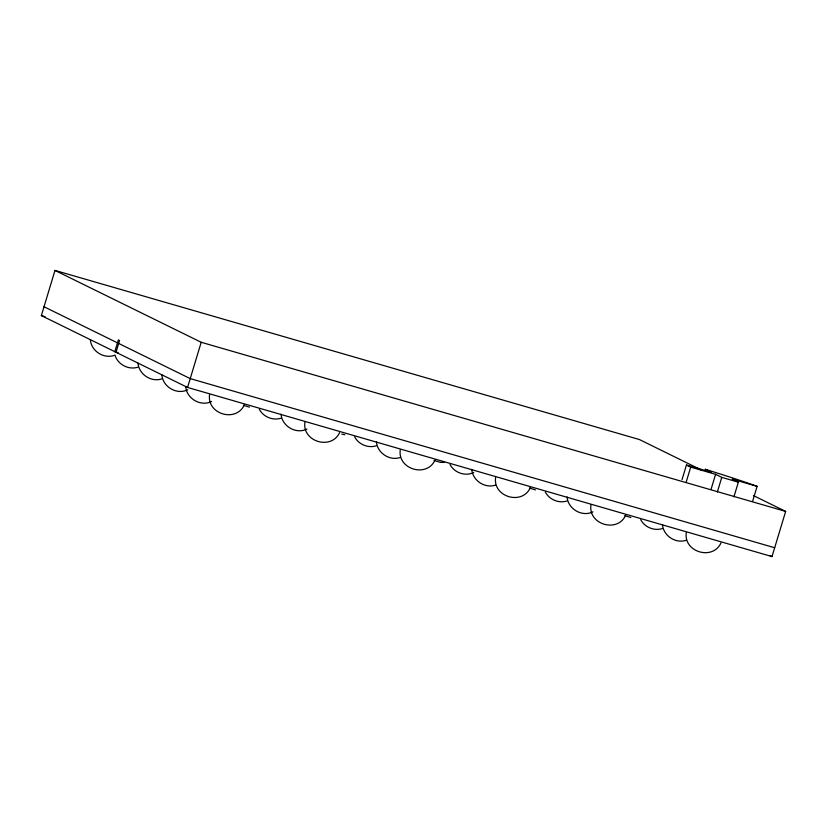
<?xml version="1.0" encoding="UTF-8"?>
<svg xmlns="http://www.w3.org/2000/svg" width="827" height="827" viewBox="0 0 827 827"><rect width="100%" height="100%" fill="white"/><g stroke="black" fill="none" stroke-linecap="round" stroke-linejoin="round"><path stroke-width="1.24" d="M753.418 495.569L785.65 511.417L772.015 556.581L187.564 387.45L41.35 315.583L54.985 270.419L639.436 439.55L701.606 470.108M187.564 387.45L201.199 342.285L54.985 270.419M682.017 479.67L686.441 465.043L711.323 472.238L705.142 469.209C722.54 474.75 740 480.115 757.129 486.359L752.704 500.986M686.286 481.769L690.7 467.131L686.441 465.043M711.168 488.964L715.582 474.336L690.7 467.131M717.35 492.003L721.764 477.375L715.582 474.336M733.931 496.8L738.356 482.172L732.174 479.133L757.129 486.359M244.244 405.044C236.005 422.886 206.667 414.1 209.582 394.675M339.587 432.635C331.348 450.477 302.01 441.69 304.925 422.266M434.93 460.225C426.68 478.078 397.384 469.219 400.268 449.857M530.272 487.816C522.033 505.659 492.696 496.872 495.611 477.448M625.615 515.407C617.376 533.25 588.038 524.463 590.954 505.039M720.958 542.998C712.719 560.84 683.381 552.054 686.296 532.629M187.75 389.734C176.937 395.244 162.681 386.902 161.885 374.848M211.598 401.457C200.785 406.967 186.53 398.624 185.734 386.571M306.941 429.048C296.128 434.557 281.873 426.215 281.077 414.162M473.778 472.506C465.353 476.683 454.302 472.786 450.012 464.495M592.969 511.82C582.156 517.33 567.901 508.987 567.105 496.934M113.981 355.486C103.375 358.98 91.146 350.844 90.329 339.68M137.83 367.209C128.485 370.217 117.599 364.387 114.891 354.948M161.689 378.931C151.072 382.436 138.853 374.29 138.037 363.125M280.88 418.245C272.734 420.809 263.296 416.849 259.327 409.313M376.223 445.836C368.087 448.389 358.629 444.471 354.669 436.904M400.072 457.558C389.465 461.063 377.246 452.927 376.419 441.752M495.414 485.149C484.808 488.654 472.589 480.518 471.762 469.343M566.909 501.017C558.773 503.571 549.314 499.653 545.355 492.086M662.251 528.608C654.116 531.161 644.657 527.244 640.698 519.676M686.1 540.331C675.504 543.815 663.275 535.679 662.448 524.525M444.192 462.407L440.44 462.386L434.072 460.474M249.465 407.142L243.386 405.292M341.747 434.092L344.807 434.733M535.493 489.915L529.414 488.064M630.836 517.506L624.757 515.655M721.764 477.375L738.356 482.172M201.199 342.285L785.65 511.417M41.35 315.583L45.072 316.658M117.3 352.405L114.819 351.692L118.375 339.907L119.564 340.497L116.007 352.281L118.488 352.995M774.682 547.743L190.231 378.611L44.017 306.745M769.71 555.444L772.015 556.581"/></g></svg>
